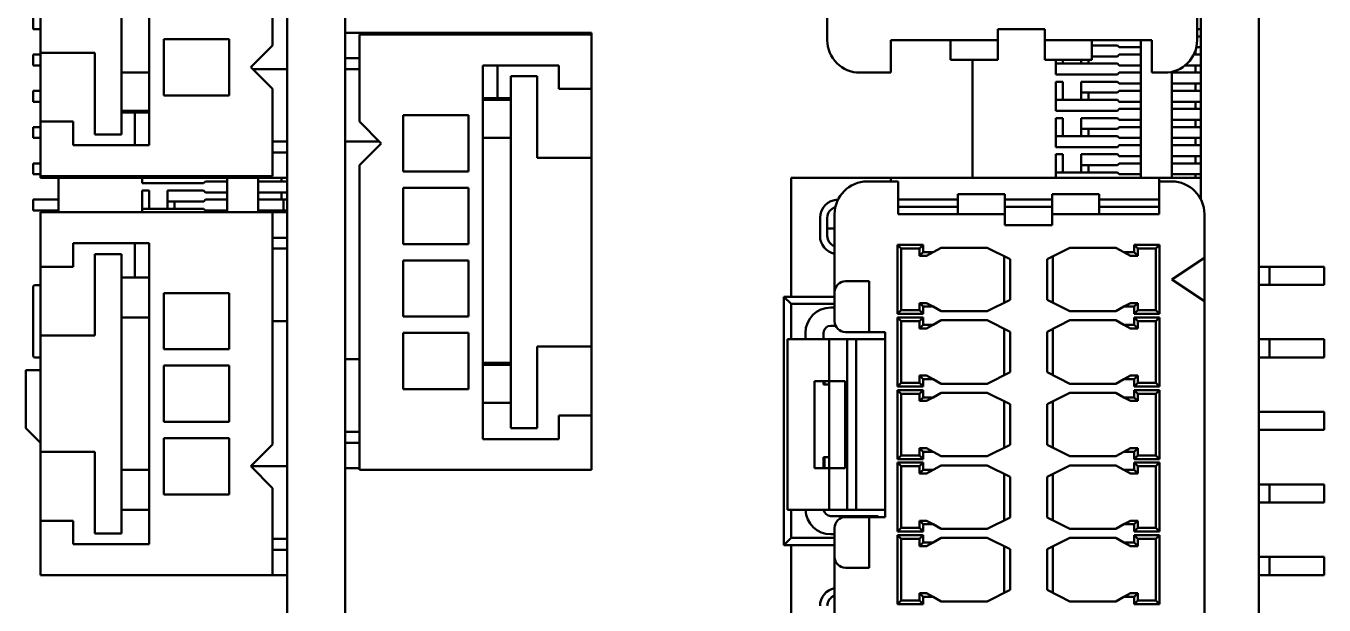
# Model space of a CAD drawing. Header units: millimetres. Extents: x 3137 to 5094, y 789 to 1822.
# Drawn here: x 3436.14 to 3471.94, y 1558.24 to 1574.2 of the extents above; entities that cross this region are included whole.
import ezdxf

# ---------------------------------------------------------------- set-up
doc = ezdxf.new("R2010")
doc.units = ezdxf.units.MM
doc.header["$LTSCALE"] = 1.8
doc.layers.add('외형선(ISO)', color=7, linetype='Continuous', lineweight=50)

msp = doc.modelspace()

# ---------------------------------------------------------------- linework, layer by layer
at = {"layer": '외형선(ISO)'}
for p, q in [((3443.342, 1556.151), (3443.342, 1612.011)), ((3444.942, 1612.011), (3444.942, 1522.011)), ((3468.542, 1569.423), (3468.542, 1612.011)), ((3470.142, 1612.011), (3470.142, 1532.811)), ((3442.942, 1573.661), (3442.942, 1582.061)), ((3439.542, 1570.911), (3439.542, 1581.211)), ((3468.442, 1581.011), (3468.442, 1573.811)), ((3438.772, 1580.911), (3438.772, 1571.211)), ((3436.542, 1578.661), (3436.542, 1573.461)), ((3458.242, 1573.811), (3458.242, 1574.961)), ((3436.342, 1574.411), (3436.342, 1574.111)), ((3436.542, 1574.111), (3436.342, 1574.111)), ((3439.942, 1573.836), (3439.942, 1572.286)), ((3441.742, 1573.836), (3439.942, 1573.836)), ((3441.742, 1572.286), (3441.742, 1573.836)), ((3446.742, 1574.011), (3444.942, 1574.011)), ((3445.342, 1573.961), (3445.342, 1571.561)), ((3445.342, 1573.961), (3451.742, 1573.961)), ((3449.742, 1574.011), (3446.742, 1574.011)), ((3446.742, 1573.961), (3446.742, 1574.011)), ((3449.742, 1574.011), (3451.742, 1574.011)), ((3449.742, 1573.961), (3449.742, 1574.011)), ((3451.742, 1574.011), (3451.742, 1573.961)), ((3451.742, 1573.961), (3451.742, 1572.461)), ((3462.942, 1573.811), (3459.992, 1573.811)), ((3459.992, 1572.911), (3459.992, 1573.811)), ((3461.642, 1573.261), (3461.642, 1573.811)), ((3464.242, 1574.111), (3462.942, 1574.111)), ((3462.942, 1574.111), (3462.942, 1573.811)), ((3462.942, 1573.811), (3462.942, 1573.261)), ((3464.242, 1573.811), (3464.242, 1574.111)), ((3467.192, 1573.811), (3464.242, 1573.811)), ((3464.242, 1573.261), (3464.242, 1573.811)), ((3465.542, 1573.811), (3465.542, 1573.261)), ((3466.892, 1573.811), (3466.892, 1570.011)), ((3467.192, 1572.911), (3467.192, 1573.811)), ((3468.442, 1574.111), (3468.542, 1574.111)), ((3468.542, 1573.911), (3468.442, 1573.911)), ((3436.542, 1573.411), (3436.342, 1573.411)), ((3436.342, 1573.411), (3436.342, 1573.111)), ((3436.542, 1571.561), (3436.542, 1573.461)), ((3436.542, 1573.461), (3438.042, 1573.461)), ((3438.042, 1573.461), (3438.042, 1571.211)), ((3442.942, 1573.661), (3442.342, 1573.061)), ((3466.242, 1573.661), (3465.542, 1573.661)), ((3466.242, 1573.661), (3466.292, 1573.611)), ((3466.292, 1573.411), (3466.245, 1573.361)), ((3466.892, 1573.611), (3466.292, 1573.611)), ((3466.892, 1573.411), (3466.292, 1573.411)), ((3468.348, 1573.411), (3468.392, 1573.411)), ((3468.392, 1573.411), (3468.392, 1573.515)), ((3468.392, 1573.411), (3468.542, 1573.411)), ((3468.542, 1573.611), (3468.419, 1573.611)), ((3436.542, 1573.111), (3436.342, 1573.111)), ((3442.342, 1573.061), (3442.942, 1572.461)), ((3444.942, 1573.311), (3445.342, 1573.311)), ((3448.742, 1573.111), (3448.742, 1562.811)), ((3448.742, 1573.111), (3450.842, 1573.111)), ((3449.142, 1572.211), (3449.142, 1573.111)), ((3450.842, 1572.461), (3450.842, 1573.111)), ((3462.942, 1573.261), (3461.642, 1573.261)), ((3462.242, 1573.261), (3462.242, 1570.011)), ((3465.542, 1573.261), (3464.242, 1573.261)), ((3464.542, 1573.161), (3464.542, 1573.261)), ((3464.542, 1572.861), (3464.542, 1573.161)), ((3464.842, 1573.161), (3464.542, 1573.161)), ((3464.742, 1573.161), (3464.742, 1573.261)), ((3466.242, 1573.161), (3464.842, 1573.161)), ((3465.242, 1573.161), (3465.242, 1573.261)), ((3465.442, 1573.161), (3465.442, 1573.261)), ((3465.542, 1573.361), (3466.245, 1573.361)), ((3466.292, 1573.111), (3466.242, 1573.161)), ((3466.292, 1573.111), (3466.892, 1573.111)), ((3468.107, 1573.111), (3468.292, 1573.111)), ((3468.292, 1573.111), (3468.392, 1573.111)), ((3468.392, 1573.111), (3468.542, 1573.111)), ((3468.392, 1572.911), (3468.392, 1573.111)), ((3439.542, 1572.911), (3438.772, 1572.911)), ((3442.392, 1573.011), (3443.342, 1573.011)), ((3443.342, 1573.011), (3443.342, 1571.011)), ((3444.942, 1571.011), (3444.942, 1573.011)), ((3444.942, 1573.011), (3445.342, 1573.011)), ((3449.512, 1563.111), (3449.512, 1572.811)), ((3449.512, 1572.811), (3450.242, 1572.811)), ((3450.242, 1570.561), (3450.242, 1572.811)), ((3459.992, 1572.911), (3459.142, 1572.911)), ((3464.842, 1572.861), (3464.542, 1572.861)), ((3464.842, 1572.861), (3466.242, 1572.861)), ((3466.242, 1572.861), (3466.292, 1572.911)), ((3466.892, 1572.911), (3466.292, 1572.911)), ((3467.542, 1572.911), (3467.192, 1572.911)), ((3467.742, 1570.011), (3467.742, 1572.933)), ((3468.292, 1572.911), (3467.742, 1572.911)), ((3468.292, 1572.911), (3468.392, 1572.911)), ((3468.542, 1572.911), (3468.392, 1572.911)), ((3436.542, 1572.411), (3436.342, 1572.411)), ((3436.342, 1572.411), (3436.342, 1572.111)), ((3442.942, 1570.061), (3442.942, 1572.461)), ((3451.742, 1572.461), (3450.842, 1572.461)), ((3451.742, 1572.461), (3451.742, 1570.561)), ((3464.542, 1572.161), (3464.542, 1572.661)), ((3464.542, 1572.661), (3464.742, 1572.661)), ((3464.742, 1572.161), (3464.742, 1572.661)), ((3465.542, 1572.661), (3465.242, 1572.661)), ((3465.242, 1572.361), (3465.242, 1572.661)), ((3465.542, 1572.361), (3465.242, 1572.361)), ((3465.242, 1572.161), (3465.242, 1572.361)), ((3465.442, 1572.161), (3465.442, 1572.361)), ((3466.242, 1572.661), (3465.542, 1572.661)), ((3465.542, 1572.361), (3466.245, 1572.361)), ((3466.242, 1572.661), (3466.292, 1572.611)), ((3466.292, 1572.411), (3466.245, 1572.361)), ((3466.892, 1572.611), (3466.292, 1572.611)), ((3466.892, 1572.411), (3466.292, 1572.411)), ((3468.292, 1572.611), (3467.742, 1572.611)), ((3468.292, 1572.411), (3467.742, 1572.411)), ((3468.292, 1572.611), (3468.392, 1572.611)), ((3468.292, 1572.411), (3468.392, 1572.411)), ((3468.542, 1572.611), (3468.392, 1572.611)), ((3468.392, 1572.411), (3468.392, 1572.611)), ((3468.392, 1572.411), (3468.542, 1572.411)), ((3436.542, 1572.111), (3436.342, 1572.111)), ((3439.942, 1572.286), (3441.742, 1572.286)), ((3448.742, 1572.211), (3449.142, 1572.211)), ((3448.742, 1572.161), (3449.512, 1572.161)), ((3449.512, 1572.211), (3449.142, 1572.211)), ((3464.842, 1572.161), (3464.542, 1572.161)), ((3464.542, 1571.861), (3464.542, 1572.161)), ((3466.242, 1572.161), (3464.842, 1572.161)), ((3466.292, 1572.111), (3466.242, 1572.161)), ((3466.292, 1572.111), (3466.892, 1572.111)), ((3467.742, 1572.111), (3468.292, 1572.111)), ((3468.292, 1572.111), (3468.392, 1572.111)), ((3468.392, 1572.111), (3468.542, 1572.111)), ((3468.392, 1571.911), (3468.392, 1572.111)), ((3439.542, 1571.861), (3438.772, 1571.861)), ((3438.772, 1571.811), (3439.142, 1571.811)), ((3439.542, 1571.811), (3439.142, 1571.811)), ((3439.142, 1571.811), (3439.142, 1570.911)), ((3446.542, 1571.736), (3446.542, 1570.186)), ((3448.342, 1571.736), (3446.542, 1571.736)), ((3448.342, 1570.186), (3448.342, 1571.736)), ((3464.842, 1571.861), (3464.542, 1571.861)), ((3464.542, 1571.161), (3464.542, 1571.661)), ((3464.542, 1571.661), (3464.742, 1571.661)), ((3464.742, 1571.161), (3464.742, 1571.661)), ((3464.842, 1571.861), (3466.242, 1571.861)), ((3465.542, 1571.661), (3465.242, 1571.661)), ((3465.242, 1571.361), (3465.242, 1571.661)), ((3466.242, 1571.661), (3465.542, 1571.661)), ((3466.242, 1571.861), (3466.292, 1571.911)), ((3466.242, 1571.661), (3466.292, 1571.611)), ((3466.892, 1571.911), (3466.292, 1571.911)), ((3468.292, 1571.911), (3467.742, 1571.911)), ((3468.292, 1571.911), (3468.392, 1571.911)), ((3468.542, 1571.911), (3468.392, 1571.911)), ((3436.542, 1571.411), (3436.342, 1571.411)), ((3436.342, 1571.411), (3436.342, 1571.111)), ((3436.542, 1571.561), (3437.442, 1571.561)), ((3436.542, 1570.061), (3436.542, 1571.561)), ((3437.442, 1571.561), (3437.442, 1570.911)), ((3445.942, 1570.961), (3445.342, 1571.561)), ((3465.542, 1571.361), (3465.242, 1571.361)), ((3465.242, 1571.161), (3465.242, 1571.361)), ((3465.442, 1571.161), (3465.442, 1571.361)), ((3465.542, 1571.361), (3466.245, 1571.361)), ((3466.292, 1571.411), (3466.245, 1571.361)), ((3466.892, 1571.611), (3466.292, 1571.611)), ((3466.892, 1571.411), (3466.292, 1571.411)), ((3468.292, 1571.611), (3467.742, 1571.611)), ((3468.292, 1571.411), (3467.742, 1571.411)), ((3468.292, 1571.611), (3468.392, 1571.611)), ((3468.292, 1571.411), (3468.392, 1571.411)), ((3468.542, 1571.611), (3468.392, 1571.611)), ((3468.392, 1571.411), (3468.392, 1571.611)), ((3468.392, 1571.411), (3468.542, 1571.411)), ((3436.542, 1571.111), (3436.342, 1571.111)), ((3439.542, 1570.911), (3437.442, 1570.911)), ((3438.772, 1571.211), (3438.042, 1571.211)), ((3443.342, 1571.011), (3442.942, 1571.011)), ((3445.892, 1571.011), (3444.942, 1571.011)), ((3445.342, 1570.361), (3445.942, 1570.961)), ((3448.742, 1571.111), (3449.512, 1571.111)), ((3464.542, 1570.861), (3464.542, 1571.161)), ((3464.842, 1571.161), (3464.542, 1571.161)), ((3466.242, 1571.161), (3464.842, 1571.161)), ((3466.292, 1571.111), (3466.242, 1571.161)), ((3466.242, 1570.861), (3466.292, 1570.911)), ((3466.292, 1571.111), (3466.892, 1571.111)), ((3466.892, 1570.911), (3466.292, 1570.911)), ((3467.742, 1571.111), (3468.292, 1571.111)), ((3468.292, 1570.911), (3467.742, 1570.911)), ((3468.292, 1571.111), (3468.392, 1571.111)), ((3468.292, 1570.911), (3468.392, 1570.911)), ((3468.392, 1571.111), (3468.542, 1571.111)), ((3468.392, 1570.911), (3468.392, 1571.111)), ((3468.542, 1570.911), (3468.392, 1570.911)), ((3443.342, 1570.711), (3442.942, 1570.711)), ((3451.742, 1570.561), (3450.242, 1570.561)), ((3451.742, 1565.361), (3451.742, 1570.561)), ((3464.842, 1570.861), (3464.542, 1570.861)), ((3464.542, 1570.161), (3464.542, 1570.661)), ((3464.542, 1570.661), (3464.742, 1570.661)), ((3464.742, 1570.161), (3464.742, 1570.661)), ((3464.842, 1570.861), (3466.242, 1570.861)), ((3465.542, 1570.661), (3465.242, 1570.661)), ((3465.242, 1570.361), (3465.242, 1570.661)), ((3466.242, 1570.661), (3465.542, 1570.661)), ((3466.242, 1570.661), (3466.292, 1570.611)), ((3466.892, 1570.611), (3466.292, 1570.611)), ((3468.292, 1570.611), (3467.742, 1570.611)), ((3468.292, 1570.611), (3468.392, 1570.611)), ((3468.542, 1570.611), (3468.392, 1570.611)), ((3468.392, 1570.411), (3468.392, 1570.611)), ((3436.542, 1570.411), (3436.342, 1570.411)), ((3436.342, 1570.411), (3436.342, 1570.111)), ((3445.342, 1570.361), (3445.342, 1561.961)), ((3465.542, 1570.361), (3465.242, 1570.361)), ((3465.242, 1570.161), (3465.242, 1570.361)), ((3465.442, 1570.161), (3465.442, 1570.361)), ((3465.542, 1570.361), (3466.245, 1570.361)), ((3466.292, 1570.411), (3466.245, 1570.361)), ((3466.892, 1570.411), (3466.292, 1570.411)), ((3468.292, 1570.411), (3467.742, 1570.411)), ((3468.292, 1570.411), (3468.392, 1570.411)), ((3468.392, 1570.411), (3468.542, 1570.411)), ((3436.542, 1570.111), (3436.342, 1570.111)), ((3436.542, 1570.011), (3436.542, 1570.061)), ((3442.942, 1570.061), (3436.542, 1570.061)), ((3438.542, 1570.011), (3436.542, 1570.011)), ((3437.042, 1570.011), (3437.042, 1569.061)), ((3438.542, 1570.061), (3438.542, 1570.011)), ((3438.542, 1570.011), (3441.542, 1570.011)), ((3439.342, 1569.861), (3439.342, 1570.011)), ((3439.642, 1569.861), (3439.342, 1569.861)), ((3439.642, 1569.861), (3441.042, 1569.861)), ((3441.042, 1569.861), (3441.092, 1569.911)), ((3441.692, 1569.911), (3441.092, 1569.911)), ((3441.542, 1570.061), (3441.542, 1570.011)), ((3441.542, 1570.011), (3443.342, 1570.011)), ((3441.692, 1570.011), (3441.692, 1569.061)), ((3442.542, 1569.061), (3442.542, 1570.011)), ((3443.092, 1569.911), (3442.542, 1569.911)), ((3443.092, 1569.911), (3443.192, 1569.911)), ((3443.192, 1569.911), (3443.192, 1570.011)), ((3443.342, 1569.911), (3443.192, 1569.911)), ((3446.542, 1570.186), (3448.342, 1570.186)), ((3457.242, 1570.011), (3459.992, 1570.011)), ((3457.242, 1566.736), (3457.242, 1570.011)), ((3460.192, 1569.911), (3459.342, 1569.911)), ((3459.992, 1570.011), (3460.792, 1570.011)), ((3459.992, 1569.911), (3459.992, 1570.011)), ((3460.192, 1569.911), (3460.192, 1569.011)), ((3460.792, 1570.011), (3466.592, 1570.011)), ((3464.542, 1570.011), (3464.542, 1570.161)), ((3464.842, 1570.161), (3464.542, 1570.161)), ((3466.242, 1570.161), (3464.842, 1570.161)), ((3466.292, 1570.111), (3466.242, 1570.161)), ((3466.292, 1570.111), (3466.892, 1570.111)), ((3466.592, 1570.011), (3467.392, 1570.011)), ((3467.392, 1570.011), (3468.542, 1570.011)), ((3467.392, 1569.911), (3467.392, 1570.011)), ((3467.742, 1569.911), (3467.392, 1569.911)), ((3467.392, 1569.911), (3467.392, 1569.011)), ((3467.742, 1570.111), (3468.292, 1570.111)), ((3468.292, 1570.111), (3468.392, 1570.111)), ((3468.392, 1570.111), (3468.542, 1570.111)), ((3468.392, 1570.011), (3468.392, 1570.111)), ((3439.342, 1569.161), (3439.342, 1569.661)), ((3439.342, 1569.661), (3439.542, 1569.661)), ((3439.542, 1569.161), (3439.542, 1569.661)), ((3440.342, 1569.661), (3440.042, 1569.661)), ((3440.042, 1569.361), (3440.042, 1569.661)), ((3441.042, 1569.661), (3440.342, 1569.661)), ((3441.042, 1569.661), (3441.092, 1569.611)), ((3441.692, 1569.611), (3441.092, 1569.611)), ((3443.092, 1569.611), (3442.542, 1569.611)), ((3443.092, 1569.611), (3443.192, 1569.611)), ((3443.342, 1569.611), (3443.192, 1569.611)), ((3443.192, 1569.411), (3443.192, 1569.611)), ((3446.542, 1569.736), (3446.542, 1568.186)), ((3448.342, 1569.736), (3446.542, 1569.736)), ((3448.342, 1568.186), (3448.342, 1569.736)), ((3461.842, 1569.561), (3463.142, 1569.561)), ((3461.842, 1569.011), (3461.842, 1569.561)), ((3463.142, 1569.561), (3463.142, 1569.011)), ((3464.442, 1569.011), (3464.442, 1569.561)), ((3464.442, 1569.561), (3465.742, 1569.561)), ((3465.742, 1569.561), (3465.742, 1569.011)), ((3437.042, 1569.411), (3436.342, 1569.411)), ((3436.342, 1569.411), (3436.342, 1569.111)), ((3439.342, 1569.061), (3439.342, 1569.161)), ((3439.642, 1569.161), (3439.342, 1569.161)), ((3441.042, 1569.161), (3439.642, 1569.161)), ((3440.342, 1569.361), (3440.042, 1569.361)), ((3440.042, 1569.161), (3440.042, 1569.361)), ((3440.242, 1569.161), (3440.242, 1569.361)), ((3440.342, 1569.361), (3441.045, 1569.361)), ((3441.092, 1569.111), (3441.042, 1569.161)), ((3441.092, 1569.411), (3441.045, 1569.361)), ((3441.692, 1569.411), (3441.092, 1569.411)), ((3443.092, 1569.411), (3442.542, 1569.411)), ((3443.092, 1569.411), (3443.192, 1569.411)), ((3443.192, 1569.411), (3443.342, 1569.411)), ((3443.242, 1569.111), (3443.242, 1569.411)), ((3460.792, 1569.411), (3460.192, 1569.411)), ((3460.792, 1569.211), (3460.192, 1569.211)), ((3460.792, 1569.411), (3461.842, 1569.411)), ((3460.792, 1569.211), (3461.842, 1569.211)), ((3463.142, 1569.411), (3464.442, 1569.411)), ((3463.142, 1569.211), (3464.442, 1569.211)), ((3465.742, 1569.411), (3466.592, 1569.411)), ((3465.742, 1569.211), (3466.592, 1569.211)), ((3467.392, 1569.411), (3466.592, 1569.411)), ((3467.392, 1569.211), (3466.592, 1569.211)), ((3437.042, 1569.111), (3436.342, 1569.111)), ((3442.942, 1569.061), (3436.542, 1569.061)), ((3436.542, 1569.061), (3436.542, 1567.561)), ((3441.092, 1569.111), (3441.692, 1569.111)), ((3442.542, 1569.111), (3443.092, 1569.111)), ((3442.942, 1569.061), (3443.342, 1569.061)), ((3442.942, 1562.661), (3442.942, 1569.061)), ((3443.092, 1569.111), (3443.192, 1569.111)), ((3443.192, 1569.111), (3443.342, 1569.111)), ((3443.192, 1569.061), (3443.192, 1569.111)), ((3458.042, 1568.911), (3458.042, 1568.411)), ((3458.242, 1568.911), (3458.242, 1568.411)), ((3458.442, 1566.861), (3458.442, 1569.011)), ((3460.192, 1569.011), (3463.142, 1569.011)), ((3463.142, 1569.011), (3463.142, 1568.711)), ((3464.442, 1569.011), (3467.392, 1569.011)), ((3464.442, 1568.711), (3464.442, 1569.011)), ((3468.642, 1569.011), (3468.642, 1567.811)), ((3458.442, 1568.611), (3458.242, 1568.611)), ((3463.142, 1568.711), (3464.442, 1568.711)), ((3437.442, 1567.561), (3437.442, 1568.211)), ((3439.542, 1568.211), (3437.442, 1568.211)), ((3439.142, 1567.261), (3439.142, 1568.211)), ((3439.542, 1559.911), (3439.542, 1568.211)), ((3443.342, 1568.361), (3442.942, 1568.361)), ((3443.342, 1568.061), (3442.942, 1568.061)), ((3443.342, 1566.061), (3443.342, 1568.061)), ((3446.542, 1568.186), (3448.342, 1568.186)), ((3460.182, 1568.161), (3460.182, 1566.261)), ((3460.882, 1568.161), (3460.182, 1568.161)), ((3460.182, 1568.161), (3460.282, 1568.061)), ((3460.282, 1568.061), (3460.282, 1566.361)), ((3460.782, 1568.061), (3460.282, 1568.061)), ((3460.882, 1568.161), (3460.782, 1568.061)), ((3460.782, 1567.861), (3460.782, 1568.061)), ((3460.882, 1567.961), (3460.882, 1568.161)), ((3461.382, 1568.086), (3461.159, 1567.961)), ((3461.382, 1568.086), (3462.652, 1568.086)), ((3462.652, 1568.086), (3463.282, 1567.771)), ((3464.302, 1567.771), (3464.932, 1568.086)), ((3464.932, 1568.086), (3466.202, 1568.086)), ((3466.424, 1567.961), (3466.202, 1568.086)), ((3466.702, 1568.161), (3466.702, 1567.961)), ((3467.402, 1568.161), (3466.702, 1568.161)), ((3466.702, 1568.161), (3466.802, 1568.061)), ((3467.302, 1568.061), (3466.802, 1568.061)), ((3466.802, 1568.061), (3466.802, 1567.861)), ((3467.402, 1568.161), (3467.302, 1568.061)), ((3467.302, 1566.361), (3467.302, 1568.061)), ((3467.402, 1566.261), (3467.402, 1568.161)), ((3438.042, 1565.661), (3438.042, 1567.911)), ((3438.772, 1567.911), (3438.042, 1567.911)), ((3438.772, 1567.911), (3438.772, 1560.211)), ((3446.542, 1567.736), (3446.542, 1566.186)), ((3448.342, 1567.736), (3446.542, 1567.736)), ((3448.342, 1566.186), (3448.342, 1567.736)), ((3460.882, 1567.961), (3460.782, 1567.861)), ((3460.982, 1567.861), (3460.782, 1567.861)), ((3461.159, 1567.961), (3460.882, 1567.961)), ((3461.159, 1567.961), (3460.982, 1567.861)), ((3463.122, 1567.851), (3463.122, 1566.571)), ((3463.282, 1567.771), (3463.282, 1566.651)), ((3464.302, 1566.651), (3464.302, 1567.771)), ((3464.462, 1566.571), (3464.462, 1567.851)), ((3466.702, 1567.961), (3466.424, 1567.961)), ((3466.424, 1567.961), (3466.602, 1567.861)), ((3466.802, 1567.861), (3466.602, 1567.861)), ((3466.702, 1567.961), (3466.802, 1567.861)), ((3468.642, 1567.811), (3467.742, 1567.211)), ((3468.642, 1566.611), (3468.642, 1567.811)), ((3436.542, 1567.561), (3436.542, 1565.661)), ((3436.542, 1567.561), (3437.442, 1567.561)), ((3470.142, 1567.561), (3470.442, 1567.561)), ((3470.442, 1567.561), (3471.942, 1567.561)), ((3470.442, 1567.061), (3470.442, 1567.561)), ((3471.942, 1567.061), (3471.942, 1567.561)), ((3436.342, 1567.006), (3436.342, 1565.106)), ((3436.392, 1567.056), (3436.542, 1567.056)), ((3438.772, 1567.261), (3439.142, 1567.261)), ((3439.542, 1567.261), (3439.142, 1567.261)), ((3459.042, 1567.161), (3458.742, 1567.161)), ((3459.042, 1567.161), (3459.392, 1567.161)), ((3459.392, 1566.861), (3459.392, 1567.161)), ((3467.742, 1567.211), (3468.642, 1566.611)), ((3470.142, 1567.061), (3470.442, 1567.061)), ((3470.442, 1567.061), (3471.942, 1567.061)), ((3441.742, 1566.836), (3439.942, 1566.836)), ((3439.942, 1566.836), (3439.942, 1565.286)), ((3441.742, 1565.286), (3441.742, 1566.836)), ((3457.242, 1566.536), (3457.042, 1566.736)), ((3457.042, 1559.886), (3457.042, 1566.736)), ((3457.042, 1566.736), (3458.442, 1566.736)), ((3458.442, 1566.061), (3458.442, 1566.861)), ((3459.392, 1566.061), (3459.392, 1566.861)), ((3463.282, 1566.651), (3462.652, 1566.336)), ((3464.932, 1566.336), (3464.302, 1566.651)), ((3468.642, 1566.611), (3468.642, 1557.411)), ((3457.242, 1566.536), (3458.442, 1566.536)), ((3457.242, 1565.561), (3457.242, 1566.536)), ((3458.339, 1566.436), (3458.442, 1566.436)), ((3460.182, 1566.261), (3460.282, 1566.361)), ((3460.182, 1566.261), (3460.882, 1566.261)), ((3460.282, 1566.361), (3460.782, 1566.361)), ((3460.782, 1566.561), (3460.982, 1566.561)), ((3460.782, 1566.361), (3460.782, 1566.561)), ((3460.882, 1566.461), (3460.782, 1566.561)), ((3460.882, 1566.261), (3460.782, 1566.361)), ((3460.882, 1566.461), (3461.159, 1566.461)), ((3460.882, 1566.261), (3460.882, 1566.461)), ((3461.159, 1566.461), (3460.982, 1566.561)), ((3461.159, 1566.461), (3461.382, 1566.336)), ((3462.652, 1566.336), (3461.382, 1566.336)), ((3466.202, 1566.336), (3464.932, 1566.336)), ((3466.202, 1566.336), (3466.424, 1566.461)), ((3466.424, 1566.461), (3466.602, 1566.561)), ((3466.424, 1566.461), (3466.702, 1566.461)), ((3466.602, 1566.561), (3466.802, 1566.561)), ((3466.702, 1566.461), (3466.802, 1566.561)), ((3466.702, 1566.461), (3466.702, 1566.261)), ((3466.702, 1566.261), (3466.802, 1566.361)), ((3466.702, 1566.261), (3467.402, 1566.261)), ((3466.802, 1566.561), (3466.802, 1566.361)), ((3466.802, 1566.361), (3467.302, 1566.361)), ((3467.402, 1566.261), (3467.302, 1566.361)), ((3439.542, 1566.161), (3438.772, 1566.161)), ((3442.942, 1566.061), (3443.342, 1566.061)), ((3446.542, 1566.186), (3448.342, 1566.186)), ((3458.339, 1565.936), (3458.469, 1565.936)), ((3459.392, 1565.761), (3459.392, 1566.061)), ((3460.182, 1566.161), (3460.182, 1564.261)), ((3460.882, 1566.161), (3460.182, 1566.161)), ((3460.182, 1566.161), (3460.282, 1566.061)), ((3460.282, 1566.061), (3460.282, 1564.361)), ((3460.782, 1566.061), (3460.282, 1566.061)), ((3460.882, 1566.161), (3460.782, 1566.061)), ((3460.782, 1565.861), (3460.782, 1566.061)), ((3460.882, 1565.961), (3460.782, 1565.861)), ((3460.882, 1565.961), (3460.882, 1566.161)), ((3461.159, 1565.961), (3460.882, 1565.961)), ((3461.159, 1565.961), (3460.982, 1565.861)), ((3461.382, 1566.086), (3461.159, 1565.961)), ((3461.382, 1566.086), (3462.652, 1566.086)), ((3462.652, 1566.086), (3463.282, 1565.771)), ((3464.302, 1565.771), (3464.932, 1566.086)), ((3464.932, 1566.086), (3466.202, 1566.086)), ((3466.424, 1565.961), (3466.202, 1566.086)), ((3466.702, 1565.961), (3466.424, 1565.961)), ((3466.424, 1565.961), (3466.602, 1565.861)), ((3466.702, 1566.161), (3466.702, 1565.961)), ((3467.402, 1566.161), (3466.702, 1566.161)), ((3466.702, 1566.161), (3466.802, 1566.061)), ((3466.702, 1565.961), (3466.802, 1565.861)), ((3467.302, 1566.061), (3466.802, 1566.061)), ((3466.802, 1566.061), (3466.802, 1565.861)), ((3467.402, 1566.161), (3467.302, 1566.061)), ((3467.302, 1564.361), (3467.302, 1566.061)), ((3467.402, 1564.261), (3467.402, 1566.161)), ((3436.542, 1565.661), (3438.042, 1565.661)), ((3436.542, 1565.661), (3436.542, 1562.461)), ((3446.542, 1565.736), (3446.542, 1564.186)), ((3448.342, 1565.736), (3446.542, 1565.736)), ((3448.342, 1564.186), (3448.342, 1565.736)), ((3458.292, 1565.561), (3457.142, 1565.561)), ((3457.142, 1565.561), (3457.142, 1560.861)), ((3457.639, 1565.561), (3457.639, 1565.736)), ((3458.139, 1565.736), (3458.139, 1565.561)), ((3458.792, 1565.561), (3458.292, 1565.561)), ((3458.292, 1565.561), (3458.292, 1564.411)), ((3458.742, 1565.761), (3459.042, 1565.761)), ((3458.792, 1560.861), (3458.792, 1565.561)), ((3459.042, 1565.561), (3458.792, 1565.561)), ((3459.392, 1565.761), (3459.042, 1565.761)), ((3459.188, 1565.561), (3459.042, 1565.561)), ((3459.042, 1565.561), (3459.042, 1560.861)), ((3459.688, 1565.561), (3459.188, 1565.561)), ((3459.392, 1565.761), (3459.842, 1565.761)), ((3459.842, 1565.561), (3459.688, 1565.561)), ((3459.842, 1560.661), (3459.842, 1565.761)), ((3460.982, 1565.861), (3460.782, 1565.861)), ((3463.122, 1565.851), (3463.122, 1564.571)), ((3463.282, 1565.771), (3463.282, 1564.651)), ((3464.302, 1564.651), (3464.302, 1565.771)), ((3464.462, 1564.571), (3464.462, 1565.851)), ((3466.802, 1565.861), (3466.602, 1565.861)), ((3470.142, 1565.561), (3470.442, 1565.561)), ((3470.442, 1565.561), (3471.942, 1565.561)), ((3470.442, 1565.061), (3470.442, 1565.561)), ((3471.942, 1565.061), (3471.942, 1565.561)), ((3439.942, 1565.286), (3441.742, 1565.286)), ((3450.242, 1565.361), (3450.242, 1563.111)), ((3451.742, 1565.361), (3450.242, 1565.361)), ((3451.742, 1565.361), (3451.742, 1563.461)), ((3436.542, 1565.056), (3436.392, 1565.056)), ((3439.942, 1564.836), (3439.942, 1563.286)), ((3441.742, 1564.836), (3439.942, 1564.836)), ((3441.742, 1563.286), (3441.742, 1564.836)), ((3445.342, 1565.011), (3444.942, 1565.011)), ((3444.942, 1563.011), (3444.942, 1565.011)), ((3449.512, 1564.911), (3448.742, 1564.911)), ((3448.742, 1564.861), (3449.512, 1564.861)), ((3470.142, 1565.061), (3470.442, 1565.061)), ((3470.442, 1565.061), (3471.942, 1565.061)), ((3436.142, 1564.711), (3436.542, 1564.711)), ((3436.142, 1564.711), (3436.142, 1563.111)), ((3460.782, 1564.561), (3460.982, 1564.561)), ((3460.782, 1564.361), (3460.782, 1564.561)), ((3460.882, 1564.461), (3460.782, 1564.561)), ((3460.882, 1564.461), (3461.159, 1564.461)), ((3460.882, 1564.261), (3460.882, 1564.461)), ((3461.159, 1564.461), (3460.982, 1564.561)), ((3461.159, 1564.461), (3461.382, 1564.336)), ((3463.282, 1564.651), (3462.652, 1564.336)), ((3464.932, 1564.336), (3464.302, 1564.651)), ((3466.202, 1564.336), (3466.424, 1564.461)), ((3466.424, 1564.461), (3466.602, 1564.561)), ((3466.424, 1564.461), (3466.702, 1564.461)), ((3466.602, 1564.561), (3466.802, 1564.561)), ((3466.702, 1564.461), (3466.802, 1564.561)), ((3466.702, 1564.461), (3466.702, 1564.261)), ((3466.802, 1564.561), (3466.802, 1564.361)), ((3446.542, 1564.186), (3448.342, 1564.186)), ((3458.292, 1564.411), (3457.892, 1564.411)), ((3457.892, 1564.411), (3457.892, 1562.011)), ((3458.139, 1564.411), (3458.139, 1564.311)), ((3458.292, 1564.311), (3458.139, 1564.311)), ((3458.167, 1564.411), (3458.167, 1564.311)), ((3458.738, 1564.411), (3458.292, 1564.411)), ((3458.292, 1562.011), (3458.292, 1564.411)), ((3458.738, 1562.011), (3458.738, 1564.411)), ((3460.182, 1564.261), (3460.282, 1564.361)), ((3460.182, 1564.261), (3460.882, 1564.261)), ((3460.182, 1564.161), (3460.182, 1562.261)), ((3460.882, 1564.161), (3460.182, 1564.161)), ((3460.182, 1564.161), (3460.282, 1564.061)), ((3460.282, 1564.361), (3460.782, 1564.361)), ((3460.882, 1564.261), (3460.782, 1564.361)), ((3460.882, 1564.161), (3460.782, 1564.061)), ((3460.882, 1563.961), (3460.882, 1564.161)), ((3462.652, 1564.336), (3461.382, 1564.336)), ((3466.202, 1564.336), (3464.932, 1564.336)), ((3466.702, 1564.261), (3466.802, 1564.361)), ((3466.702, 1564.261), (3467.402, 1564.261)), ((3466.702, 1564.161), (3466.702, 1563.961)), ((3467.402, 1564.161), (3466.702, 1564.161)), ((3466.702, 1564.161), (3466.802, 1564.061)), ((3466.802, 1564.361), (3467.302, 1564.361)), ((3467.402, 1564.261), (3467.302, 1564.361)), ((3467.402, 1564.161), (3467.302, 1564.061)), ((3467.402, 1562.261), (3467.402, 1564.161)), ((3448.742, 1563.811), (3449.512, 1563.811)), ((3460.282, 1564.061), (3460.282, 1562.361)), ((3460.782, 1564.061), (3460.282, 1564.061)), ((3460.782, 1563.861), (3460.782, 1564.061)), ((3460.882, 1563.961), (3460.782, 1563.861)), ((3460.982, 1563.861), (3460.782, 1563.861)), ((3461.159, 1563.961), (3460.882, 1563.961)), ((3461.159, 1563.961), (3460.982, 1563.861)), ((3461.382, 1564.086), (3461.159, 1563.961)), ((3461.382, 1564.086), (3462.652, 1564.086)), ((3462.652, 1564.086), (3463.282, 1563.771)), ((3463.122, 1563.851), (3463.122, 1562.571)), ((3463.282, 1563.771), (3463.282, 1562.651)), ((3464.302, 1563.771), (3464.932, 1564.086)), ((3464.302, 1562.651), (3464.302, 1563.771)), ((3464.462, 1562.571), (3464.462, 1563.851)), ((3464.932, 1564.086), (3466.202, 1564.086)), ((3466.424, 1563.961), (3466.202, 1564.086)), ((3466.702, 1563.961), (3466.424, 1563.961)), ((3466.424, 1563.961), (3466.602, 1563.861)), ((3466.802, 1563.861), (3466.602, 1563.861)), ((3466.702, 1563.961), (3466.802, 1563.861)), ((3467.302, 1564.061), (3466.802, 1564.061)), ((3466.802, 1564.061), (3466.802, 1563.861)), ((3467.302, 1562.361), (3467.302, 1564.061)), ((3451.742, 1563.461), (3450.842, 1563.461)), ((3450.842, 1563.461), (3450.842, 1562.811)), ((3451.742, 1561.961), (3451.742, 1563.461)), ((3471.942, 1563.561), (3470.142, 1563.561)), ((3471.942, 1563.561), (3471.942, 1563.061)), ((3436.142, 1563.111), (3436.542, 1562.711)), ((3439.942, 1563.286), (3441.742, 1563.286)), ((3449.512, 1563.111), (3450.242, 1563.111)), ((3471.942, 1563.061), (3470.142, 1563.061)), ((3439.942, 1562.836), (3439.942, 1561.286)), ((3441.742, 1562.836), (3439.942, 1562.836)), ((3441.742, 1561.286), (3441.742, 1562.836)), ((3445.342, 1563.011), (3444.942, 1563.011)), ((3445.342, 1562.711), (3444.942, 1562.711)), ((3448.742, 1562.811), (3450.842, 1562.811)), ((3436.542, 1562.461), (3436.542, 1560.561)), ((3436.542, 1562.461), (3438.042, 1562.461)), ((3438.042, 1562.461), (3438.042, 1560.211)), ((3442.942, 1562.661), (3442.342, 1562.061)), ((3460.182, 1562.261), (3460.282, 1562.361)), ((3460.282, 1562.361), (3460.782, 1562.361)), ((3460.782, 1562.561), (3460.982, 1562.561)), ((3460.782, 1562.361), (3460.782, 1562.561)), ((3460.882, 1562.461), (3460.782, 1562.561)), ((3460.882, 1562.261), (3460.782, 1562.361)), ((3460.882, 1562.461), (3461.159, 1562.461)), ((3460.882, 1562.261), (3460.882, 1562.461)), ((3461.159, 1562.461), (3460.982, 1562.561)), ((3461.159, 1562.461), (3461.382, 1562.336)), ((3462.652, 1562.336), (3461.382, 1562.336)), ((3463.282, 1562.651), (3462.652, 1562.336)), ((3464.932, 1562.336), (3464.302, 1562.651)), ((3466.202, 1562.336), (3464.932, 1562.336)), ((3466.202, 1562.336), (3466.424, 1562.461)), ((3466.424, 1562.461), (3466.602, 1562.561)), ((3466.424, 1562.461), (3466.702, 1562.461)), ((3466.602, 1562.561), (3466.802, 1562.561)), ((3466.702, 1562.461), (3466.802, 1562.561)), ((3466.702, 1562.461), (3466.702, 1562.261)), ((3466.702, 1562.261), (3466.802, 1562.361)), ((3466.802, 1562.561), (3466.802, 1562.361)), ((3466.802, 1562.361), (3467.302, 1562.361)), ((3467.402, 1562.261), (3467.302, 1562.361)), ((3438.772, 1561.961), (3439.542, 1561.961)), ((3442.342, 1562.061), (3443.342, 1562.061)), ((3442.342, 1562.061), (3442.942, 1561.461)), ((3443.342, 1560.061), (3443.342, 1562.061)), ((3444.942, 1562.011), (3445.342, 1562.011)), ((3445.342, 1561.961), (3451.742, 1561.961)), ((3458.292, 1562.011), (3457.892, 1562.011)), ((3458.139, 1562.311), (3458.139, 1562.011)), ((3458.139, 1562.311), (3458.292, 1562.311)), ((3458.167, 1562.311), (3458.167, 1562.011)), ((3458.738, 1562.011), (3458.292, 1562.011)), ((3458.292, 1562.011), (3458.292, 1560.861)), ((3460.182, 1562.261), (3460.882, 1562.261)), ((3460.182, 1562.161), (3460.182, 1560.261)), ((3460.882, 1562.161), (3460.182, 1562.161)), ((3460.182, 1562.161), (3460.282, 1562.061)), ((3460.282, 1562.061), (3460.282, 1560.361)), ((3460.782, 1562.061), (3460.282, 1562.061)), ((3460.882, 1562.161), (3460.782, 1562.061)), ((3460.782, 1561.861), (3460.782, 1562.061)), ((3460.882, 1561.961), (3460.782, 1561.861)), ((3460.882, 1561.961), (3460.882, 1562.161)), ((3461.159, 1561.961), (3460.882, 1561.961)), ((3461.159, 1561.961), (3460.982, 1561.861)), ((3461.382, 1562.086), (3461.159, 1561.961)), ((3461.382, 1562.086), (3462.652, 1562.086)), ((3462.652, 1562.086), (3463.282, 1561.771)), ((3464.302, 1561.771), (3464.932, 1562.086)), ((3464.932, 1562.086), (3466.202, 1562.086)), ((3466.424, 1561.961), (3466.202, 1562.086)), ((3466.702, 1561.961), (3466.424, 1561.961)), ((3466.424, 1561.961), (3466.602, 1561.861)), ((3466.702, 1562.261), (3467.402, 1562.261)), ((3466.702, 1562.161), (3466.702, 1561.961)), ((3467.402, 1562.161), (3466.702, 1562.161)), ((3466.702, 1562.161), (3466.802, 1562.061)), ((3466.702, 1561.961), (3466.802, 1561.861)), ((3467.302, 1562.061), (3466.802, 1562.061)), ((3466.802, 1562.061), (3466.802, 1561.861)), ((3467.402, 1562.161), (3467.302, 1562.061)), ((3467.302, 1560.361), (3467.302, 1562.061)), ((3467.402, 1560.261), (3467.402, 1562.161)), ((3460.982, 1561.861), (3460.782, 1561.861)), ((3463.122, 1561.851), (3463.122, 1560.571)), ((3463.282, 1561.771), (3463.282, 1560.651)), ((3464.302, 1560.651), (3464.302, 1561.771)), ((3464.462, 1560.571), (3464.462, 1561.851)), ((3466.802, 1561.861), (3466.602, 1561.861)), ((3439.942, 1561.286), (3441.742, 1561.286)), ((3442.942, 1559.061), (3442.942, 1561.461)), ((3470.142, 1561.561), (3470.442, 1561.561)), ((3470.442, 1561.561), (3471.942, 1561.561)), ((3470.442, 1561.061), (3470.442, 1561.561)), ((3471.942, 1561.061), (3471.942, 1561.561)), ((3470.142, 1561.061), (3470.442, 1561.061)), ((3470.442, 1561.061), (3471.942, 1561.061)), ((3436.542, 1560.561), (3437.442, 1560.561)), ((3436.542, 1559.061), (3436.542, 1560.561)), ((3437.442, 1560.561), (3437.442, 1559.911)), ((3439.542, 1560.861), (3438.772, 1560.861)), ((3458.292, 1560.861), (3457.142, 1560.861)), ((3457.242, 1560.086), (3457.242, 1560.861)), ((3458.792, 1560.861), (3458.292, 1560.861)), ((3459.192, 1560.686), (3458.339, 1560.686)), ((3459.042, 1560.661), (3458.742, 1560.661)), ((3459.042, 1560.861), (3458.792, 1560.861)), ((3459.188, 1560.861), (3459.042, 1560.861)), ((3459.042, 1560.661), (3459.392, 1560.661)), ((3459.688, 1560.861), (3459.188, 1560.861)), ((3459.242, 1560.686), (3459.192, 1560.686)), ((3459.192, 1560.686), (3459.192, 1560.661)), ((3459.242, 1560.661), (3459.242, 1560.686)), ((3459.242, 1560.686), (3459.342, 1560.686)), ((3459.342, 1560.661), (3459.342, 1560.686)), ((3459.642, 1560.686), (3459.342, 1560.686)), ((3459.392, 1560.661), (3459.842, 1560.661)), ((3459.392, 1560.361), (3459.392, 1560.661)), ((3459.642, 1560.661), (3459.642, 1560.686)), ((3459.842, 1560.861), (3459.688, 1560.861)), ((3460.782, 1560.561), (3460.982, 1560.561)), ((3460.782, 1560.361), (3460.782, 1560.561)), ((3460.882, 1560.461), (3460.782, 1560.561)), ((3461.159, 1560.461), (3460.982, 1560.561)), ((3463.282, 1560.651), (3462.652, 1560.336)), ((3464.932, 1560.336), (3464.302, 1560.651)), ((3466.424, 1560.461), (3466.602, 1560.561)), ((3466.602, 1560.561), (3466.802, 1560.561)), ((3466.702, 1560.461), (3466.802, 1560.561)), ((3466.802, 1560.561), (3466.802, 1560.361)), ((3438.772, 1560.211), (3438.042, 1560.211)), ((3458.442, 1560.186), (3458.339, 1560.186)), ((3458.442, 1560.361), (3458.442, 1559.561)), ((3459.392, 1560.361), (3459.392, 1559.561)), ((3460.182, 1560.261), (3460.282, 1560.361)), ((3460.182, 1560.261), (3460.882, 1560.261)), ((3460.282, 1560.361), (3460.782, 1560.361)), ((3460.882, 1560.261), (3460.782, 1560.361)), ((3460.882, 1560.461), (3461.159, 1560.461)), ((3460.882, 1560.261), (3460.882, 1560.461)), ((3461.159, 1560.461), (3461.382, 1560.336)), ((3462.652, 1560.336), (3461.382, 1560.336)), ((3466.202, 1560.336), (3464.932, 1560.336)), ((3466.202, 1560.336), (3466.424, 1560.461)), ((3466.424, 1560.461), (3466.702, 1560.461)), ((3466.702, 1560.461), (3466.702, 1560.261)), ((3466.702, 1560.261), (3466.802, 1560.361)), ((3466.702, 1560.261), (3467.402, 1560.261)), ((3466.802, 1560.361), (3467.302, 1560.361)), ((3467.402, 1560.261), (3467.302, 1560.361)), ((3439.542, 1559.911), (3437.442, 1559.911)), ((3442.942, 1560.061), (3443.342, 1560.061)), ((3457.042, 1559.886), (3457.242, 1560.086)), ((3457.042, 1559.886), (3458.442, 1559.886)), ((3457.242, 1560.086), (3458.442, 1560.086)), ((3457.242, 1556.611), (3457.242, 1559.886)), ((3460.182, 1560.161), (3460.182, 1558.261)), ((3460.882, 1560.161), (3460.182, 1560.161)), ((3460.182, 1560.161), (3460.282, 1560.061)), ((3460.282, 1560.061), (3460.282, 1558.361)), ((3460.782, 1560.061), (3460.282, 1560.061)), ((3460.882, 1560.161), (3460.782, 1560.061)), ((3460.782, 1559.861), (3460.782, 1560.061)), ((3460.882, 1559.961), (3460.782, 1559.861)), ((3460.982, 1559.861), (3460.782, 1559.861)), ((3460.882, 1559.961), (3460.882, 1560.161)), ((3461.159, 1559.961), (3460.882, 1559.961)), ((3461.159, 1559.961), (3460.982, 1559.861)), ((3461.382, 1560.086), (3461.159, 1559.961)), ((3461.382, 1560.086), (3462.652, 1560.086)), ((3462.652, 1560.086), (3463.282, 1559.771)), ((3463.122, 1559.851), (3463.122, 1558.571)), ((3464.302, 1559.771), (3464.932, 1560.086)), ((3464.462, 1558.571), (3464.462, 1559.851)), ((3464.932, 1560.086), (3466.202, 1560.086)), ((3466.424, 1559.961), (3466.202, 1560.086)), ((3466.702, 1559.961), (3466.424, 1559.961)), ((3466.424, 1559.961), (3466.602, 1559.861)), ((3466.802, 1559.861), (3466.602, 1559.861)), ((3466.702, 1560.161), (3466.702, 1559.961)), ((3467.402, 1560.161), (3466.702, 1560.161)), ((3466.702, 1560.161), (3466.802, 1560.061)), ((3466.702, 1559.961), (3466.802, 1559.861)), ((3467.302, 1560.061), (3466.802, 1560.061)), ((3466.802, 1560.061), (3466.802, 1559.861)), ((3467.402, 1560.161), (3467.302, 1560.061)), ((3467.302, 1558.361), (3467.302, 1560.061)), ((3467.402, 1558.261), (3467.402, 1560.161)), ((3442.942, 1559.761), (3443.342, 1559.761)), ((3458.442, 1557.411), (3458.442, 1559.561)), ((3459.392, 1559.261), (3459.392, 1559.561)), ((3463.282, 1559.771), (3463.282, 1558.651)), ((3464.302, 1558.651), (3464.302, 1559.771)), ((3470.142, 1559.561), (3470.442, 1559.561)), ((3470.442, 1559.561), (3471.942, 1559.561)), ((3470.442, 1559.061), (3470.442, 1559.561)), ((3471.942, 1559.061), (3471.942, 1559.561)), ((3458.742, 1559.261), (3459.042, 1559.261)), ((3459.392, 1559.261), (3459.042, 1559.261)), ((3442.942, 1559.061), (3436.542, 1559.061)), ((3443.342, 1559.061), (3442.942, 1559.061)), ((3470.142, 1559.061), (3470.442, 1559.061)), ((3470.442, 1559.061), (3471.942, 1559.061)), ((3460.782, 1558.561), (3460.982, 1558.561)), ((3460.882, 1558.461), (3460.782, 1558.561)), ((3460.782, 1558.361), (3460.782, 1558.561)), ((3460.882, 1558.461), (3461.159, 1558.461)), ((3460.882, 1558.261), (3460.882, 1558.461)), ((3461.159, 1558.461), (3460.982, 1558.561)), ((3461.159, 1558.461), (3461.382, 1558.336)), ((3463.282, 1558.651), (3462.652, 1558.336)), ((3464.932, 1558.336), (3464.302, 1558.651)), ((3466.202, 1558.336), (3466.424, 1558.461)), ((3466.424, 1558.461), (3466.602, 1558.561)), ((3466.424, 1558.461), (3466.702, 1558.461)), ((3466.602, 1558.561), (3466.802, 1558.561)), ((3466.702, 1558.461), (3466.802, 1558.561)), ((3466.702, 1558.461), (3466.702, 1558.261)), ((3466.802, 1558.561), (3466.802, 1558.361)), ((3460.182, 1558.261), (3460.282, 1558.361)), ((3460.182, 1558.261), (3460.882, 1558.261)), ((3460.282, 1558.361), (3460.782, 1558.361)), ((3460.882, 1558.261), (3460.782, 1558.361)), ((3462.652, 1558.336), (3461.382, 1558.336)), ((3466.202, 1558.336), (3464.932, 1558.336)), ((3466.702, 1558.261), (3466.802, 1558.361)), ((3466.702, 1558.261), (3467.402, 1558.261)), ((3466.802, 1558.361), (3467.302, 1558.361)), ((3467.402, 1558.261), (3467.302, 1558.361))]:
    msp.add_line(p, q, dxfattribs=at)
for centre, radius, start, end in [((3459.142, 1573.811), 0.9, 180, 270), ((3467.542, 1573.811), 0.9, 270, 0), ((3459.342, 1569.011), 0.9, 90, 180), ((3467.742, 1569.011), 0.9, 0, 90), ((3458.542, 1568.911), 0.5, 90.7157, 180), ((3458.542, 1568.911), 0.3, 105.4453, 180), ((3458.542, 1568.411), 0.5, 180, 258.463), ((3458.542, 1568.411), 0.3, 180, 250.5288), ((3436.392, 1567.006), 0.05, 90, 180), ((3458.742, 1566.861), 0.3, 90, 180), ((3458.339, 1565.736), 0.7, 90, 180), ((3458.339, 1565.736), 0.2, 90, 180), ((3458.742, 1566.061), 0.3, 180, 270), ((3436.392, 1565.106), 0.05, 180, 270), ((3458.339, 1560.886), 0.7, 182.0467, 270), ((3458.339, 1560.886), 0.2, 187.1808, 270), ((3458.742, 1560.361), 0.3, 90, 180), ((3458.742, 1559.561), 0.3, 180, 270), ((3458.542, 1558.211), 0.5, 101.537, 180), ((3458.542, 1558.211), 0.3, 109.4712, 180)]:
    msp.add_arc(centre, radius, start, end, dxfattribs=at)

doc.saveas('drawing.dxf')
